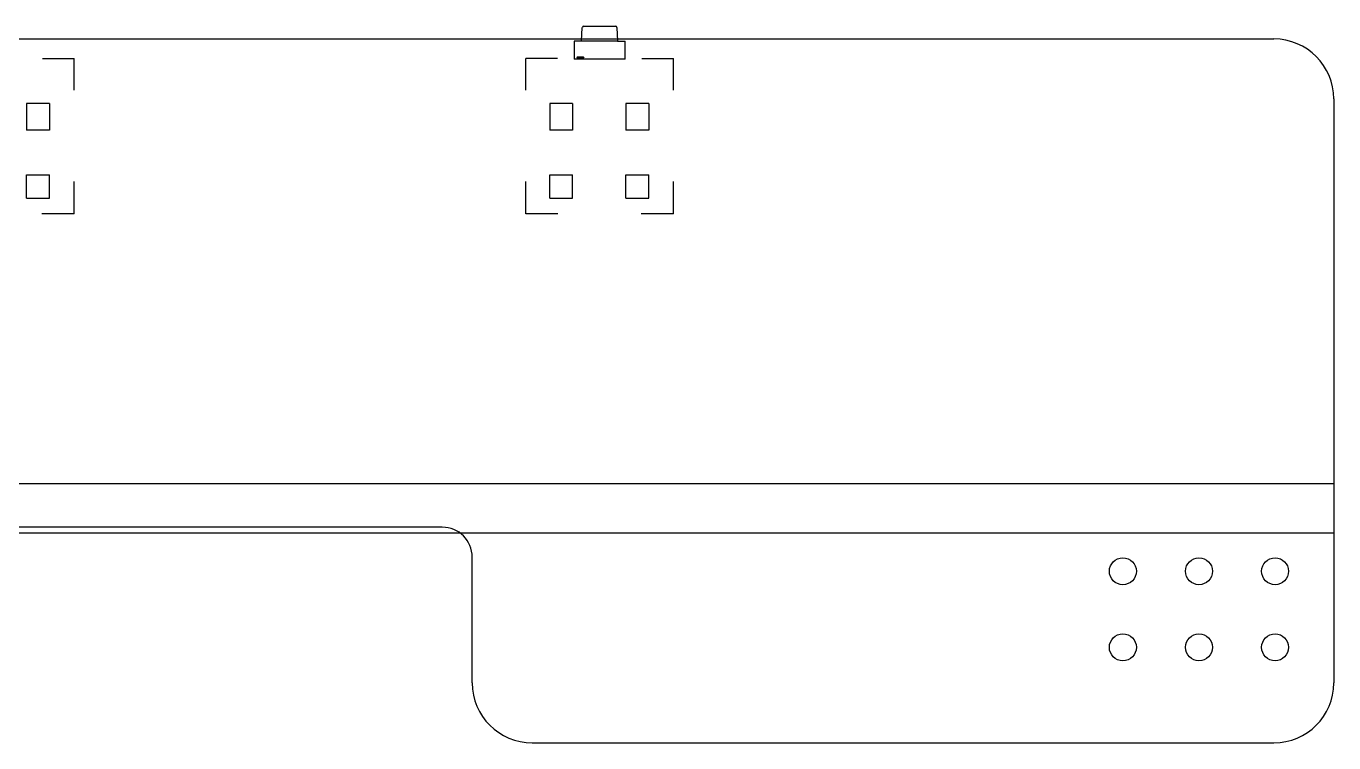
# Model space of a CAD drawing. Header units: millimetres. Extents: x 41 to 130, y 144.6 to 168.5.
# Drawn here: x 86.36 to 129.99, y 144.61 to 168.54 of the extents above; entities that cross this region are included whole.
import ezdxf

# ---------------------------------------------------------------- set-up
doc = ezdxf.new("R2010")
doc.units = ezdxf.units.MM
doc.linetypes.add('SLD-Solid', pattern=[0])

msp = doc.modelspace()

# ---------------------------------------------------------------- linework, layer by layer
at = {"color": 7, "linetype": 'SLD-Solid', "lineweight": 25}
for p, q in [((104.892, 168.041), (104.915, 168.494)), ((104.965, 168.541), (106.019, 168.541)), ((106.069, 168.494), (106.092, 168.041)), ((42.992, 168.112), (127.992, 168.112)), ((86.088, 168.112), (104.895, 168.112)), ((104.892, 168.042), (104.642, 168.042)), ((104.642, 168.041), (104.642, 168.042)), ((104.642, 168.041), (104.642, 168.041)), ((104.642, 168.041), (104.642, 167.441)), ((104.892, 168.041), (104.892, 168.042)), ((106.092, 168.041), (104.892, 168.041)), ((106.092, 168.041), (106.092, 168.042)), ((106.092, 168.042), (106.343, 168.042)), ((106.343, 167.44), (106.343, 168.042)), ((104.642, 167.441), (104.642, 167.441)), ((104.642, 167.441), (104.642, 167.44)), ((104.892, 167.44), (104.642, 167.44)), ((104.737, 167.498), (104.737, 167.49)), ((104.737, 167.49), (104.739, 167.49)), ((104.739, 167.49), (104.739, 167.498)), ((104.747, 167.496), (104.747, 167.49)), ((104.747, 167.49), (104.749, 167.49)), ((104.749, 167.49), (104.749, 167.497)), ((104.757, 167.505), (104.757, 167.502)), ((104.759, 167.505), (104.757, 167.505)), ((104.757, 167.496), (104.757, 167.49)), ((104.757, 167.49), (104.759, 167.49)), ((104.759, 167.49), (104.759, 167.505)), ((104.781, 167.501), (104.783, 167.501)), ((104.783, 167.494), (104.781, 167.493)), ((104.825, 167.505), (104.825, 167.49)), ((104.827, 167.505), (104.825, 167.505)), ((104.825, 167.49), (104.827, 167.49)), ((104.827, 167.502), (104.827, 167.505)), ((104.827, 167.49), (104.827, 167.493)), ((104.85, 167.49), (104.855, 167.49)), ((104.855, 167.51), (104.851, 167.51)), ((104.851, 167.508), (104.854, 167.508)), ((104.854, 167.492), (104.851, 167.492)), ((104.854, 167.502), (104.852, 167.502)), ((104.852, 167.499), (104.854, 167.499)), ((104.854, 167.508), (104.854, 167.502)), ((104.854, 167.499), (104.854, 167.492)), ((104.855, 167.49), (104.855, 167.51)), ((104.878, 167.505), (104.878, 167.49)), ((104.88, 167.505), (104.878, 167.505)), ((104.878, 167.49), (104.88, 167.49)), ((104.88, 167.502), (104.88, 167.505)), ((104.88, 167.49), (104.88, 167.493)), ((104.892, 167.441), (104.892, 167.44)), ((106.092, 167.441), (104.892, 167.441)), ((104.896, 167.51), (104.896, 167.508)), ((104.906, 167.51), (104.896, 167.51)), ((104.896, 167.508), (104.9, 167.508)), ((104.9, 167.508), (104.9, 167.49)), ((104.9, 167.49), (104.902, 167.49)), ((104.902, 167.49), (104.902, 167.508)), ((104.902, 167.508), (104.906, 167.508)), ((104.906, 167.508), (104.906, 167.51)), ((104.906, 167.488), (104.906, 167.487)), ((104.921, 167.488), (104.906, 167.488)), ((104.906, 167.487), (104.921, 167.487)), ((104.921, 167.487), (104.921, 167.488)), ((104.922, 167.511), (104.922, 167.49)), ((104.924, 167.511), (104.922, 167.511)), ((104.922, 167.49), (104.924, 167.49)), ((104.924, 167.502), (104.924, 167.511)), ((104.924, 167.49), (104.924, 167.493)), ((104.941, 167.497), (104.954, 167.497)), ((104.943, 167.495), (104.942, 167.494)), ((104.954, 167.499), (104.943, 167.499)), ((104.958, 167.492), (104.958, 167.49)), ((104.966, 167.492), (104.958, 167.492)), ((104.958, 167.49), (104.967, 167.49)), ((104.966, 167.51), (104.966, 167.492)), ((104.967, 167.51), (104.966, 167.51)), ((104.967, 167.49), (104.967, 167.51)), ((105.582, 167.441), (105.582, 167.441)), ((105.932, 167.441), (105.582, 167.441)), ((105.932, 167.441), (105.582, 167.441)), ((105.932, 167.441), (105.932, 167.441)), ((106.092, 167.441), (106.092, 167.44)), ((106.343, 167.44), (106.092, 167.44)), ((129.992, 166.112), (129.992, 146.612)), ((87.956, 162.279), (87.956, 163.354)), ((103.029, 162.279), (103.029, 163.354)), ((107.956, 162.279), (107.956, 163.354)), ((87.956, 162.279), (86.881, 162.279)), ((104.103, 162.279), (103.029, 162.279)), ((107.956, 162.279), (106.881, 162.279)), ((100.242, 151.812), (70.742, 151.812)), ((101.242, 146.612), (101.242, 150.812)), ((103.242, 144.612), (127.992, 144.612))]:
    msp.add_line(p, q, dxfattribs=at)
for p, q in [((86.897, 167.461), (87.956, 167.461)), ((87.956, 166.402), (87.956, 167.461)), ((104.087, 167.461), (103.029, 167.461)), ((103.029, 166.402), (103.029, 167.461)), ((106.897, 167.461), (107.956, 167.461)), ((107.956, 166.402), (107.956, 167.461))]:
    msp.add_line(p, q)
at = {"color": 2, "linetype": 'SLD-Solid', "lineweight": 25}
for p, q in [((87.131, 165.962), (86.369, 165.962)), ((86.369, 165.962), (86.369, 165.068)), ((87.131, 165.962), (87.131, 165.068)), ((104.591, 165.962), (103.829, 165.962)), ((103.829, 165.962), (103.829, 165.068)), ((104.591, 165.962), (104.591, 165.068)), ((107.131, 165.962), (106.369, 165.962)), ((106.369, 165.962), (106.369, 165.068)), ((107.131, 165.962), (107.131, 165.068)), ((87.131, 165.068), (86.369, 165.068)), ((104.591, 165.068), (103.829, 165.068)), ((107.131, 165.068), (106.369, 165.068)), ((86.369, 163.575), (87.131, 163.575)), ((86.369, 162.799), (86.369, 163.575)), ((87.131, 162.799), (87.131, 163.575)), ((103.829, 163.575), (104.591, 163.575)), ((103.829, 162.799), (103.829, 163.575)), ((104.591, 162.799), (104.591, 163.575)), ((106.369, 163.575), (107.131, 163.575)), ((106.369, 162.799), (106.369, 163.575)), ((107.131, 162.799), (107.131, 163.575)), ((86.369, 162.799), (87.131, 162.799)), ((103.829, 162.799), (104.591, 162.799)), ((106.369, 162.799), (107.131, 162.799))]:
    msp.add_line(p, q, dxfattribs=at)
at = {"color": 1, "linetype": 'SLD-Solid', "lineweight": 25}
for p, q in [((129.992, 153.262), (40.992, 153.262)), ((129.992, 151.612), (40.992, 151.612))]:
    msp.add_line(p, q, dxfattribs=at)
at = {"color": 7, "linetype": 'SLD-Solid', "lineweight": 25}
for centre in [(122.952, 150.342), (125.492, 150.342), (128.032, 150.342), (122.952, 147.802), (125.492, 147.802), (128.032, 147.802)]:
    msp.add_circle(centre, 0.45, dxfattribs=at)
for centre, radius, start, end in [((104.965, 168.491), 0.05, 90, 177.1376), ((106.019, 168.491), 0.05, 2.8624, 90), ((127.992, 166.112), 2, 0, 90), ((100.242, 150.812), 1, 0, 90), ((103.242, 146.612), 2, 180, 270), ((127.992, 146.612), 2, 270, 0)]:
    msp.add_arc(centre, radius, start, end, dxfattribs=at)
for points, knots in [([(104.742, 167.505), (104.742, 167.505), (104.741, 167.505), (104.739, 167.504), (104.737, 167.501), (104.737, 167.499), (104.737, 167.498)], [0, 0, 0, 0, 0.186865, 0.373603, 0.560328, 1, 1, 1, 1]), ([(104.739, 167.498), (104.739, 167.499), (104.739, 167.501), (104.74, 167.502), (104.741, 167.503), (104.742, 167.503), (104.743, 167.503)], [0, 0, 0, 0, 0.499486, 0.624853, 0.750549, 1, 1, 1, 1]), ([(104.748, 167.501), (104.747, 167.502), (104.747, 167.503), (104.745, 167.504), (104.743, 167.505), (104.742, 167.505)], [0, 0, 0, 0, 0.2811678, 0.5618634, 1, 1, 1, 1]), ([(104.743, 167.503), (104.743, 167.503), (104.744, 167.503), (104.745, 167.502), (104.746, 167.502), (104.747, 167.5), (104.747, 167.497), (104.747, 167.496)], [0, 0, 0, 0, 0.125291, 0.25066, 0.376069, 0.501439, 1, 1, 1, 1]), ([(104.752, 167.505), (104.752, 167.505), (104.751, 167.505), (104.749, 167.504), (104.748, 167.502), (104.748, 167.501)], [0, 0, 0, 0, 0.280893, 0.561563, 1, 1, 1, 1]), ([(104.749, 167.497), (104.749, 167.499), (104.749, 167.5), (104.75, 167.502), (104.751, 167.503), (104.752, 167.503), (104.753, 167.503)], [0, 0, 0, 0, 0.500582, 0.62594, 0.751524, 1, 1, 1, 1]), ([(104.755, 167.504), (104.755, 167.504), (104.754, 167.505), (104.753, 167.505), (104.752, 167.505)], [0, 0, 0, 0, 0.559998, 1, 1, 1, 1]), ([(104.753, 167.503), (104.753, 167.503), (104.754, 167.503), (104.756, 167.502), (104.757, 167.5), (104.757, 167.498), (104.757, 167.496)], [0, 0, 0, 0, 0.186669, 0.373363, 0.560147, 1, 1, 1, 1]), ([(104.757, 167.502), (104.757, 167.503), (104.757, 167.503), (104.756, 167.504), (104.755, 167.504)], [0, 0, 0, 0, 0.5601081, 1, 1, 1, 1]), ([(104.765, 167.502), (104.764, 167.502), (104.763, 167.5), (104.763, 167.498), (104.763, 167.497)], [0, 0, 0, 0, 0.559232, 1, 1, 1, 1]), ([(104.763, 167.497), (104.763, 167.496), (104.763, 167.494), (104.765, 167.491), (104.768, 167.49), (104.77, 167.49), (104.77, 167.49)], [0, 0, 0, 0, 0.279537, 0.559449, 0.77952, 1, 1, 1, 1]), ([(104.77, 167.505), (104.769, 167.505), (104.767, 167.505), (104.766, 167.503), (104.765, 167.502)], [0, 0, 0, 0, 0.559244, 1, 1, 1, 1]), ([(104.765, 167.497), (104.765, 167.498), (104.765, 167.5), (104.766, 167.502), (104.768, 167.503), (104.77, 167.503), (104.77, 167.503)], [0, 0, 0, 0, 0.279589, 0.559368, 0.779739, 1, 1, 1, 1]), ([(104.77, 167.492), (104.77, 167.492), (104.768, 167.492), (104.766, 167.493), (104.765, 167.495), (104.765, 167.497), (104.765, 167.497)], [0, 0, 0, 0, 0.279783, 0.559057, 0.779554, 1, 1, 1, 1]), ([(104.776, 167.502), (104.775, 167.503), (104.773, 167.505), (104.771, 167.505), (104.77, 167.505)], [0, 0, 0, 0, 0.558991, 1, 1, 1, 1]), ([(104.77, 167.503), (104.771, 167.503), (104.773, 167.503), (104.775, 167.501), (104.776, 167.499), (104.776, 167.498), (104.776, 167.497)], [0, 0, 0, 0, 0.27944, 0.559298, 0.779586, 1, 1, 1, 1]), ([(104.77, 167.49), (104.772, 167.49), (104.774, 167.49), (104.776, 167.492), (104.778, 167.495), (104.778, 167.496), (104.778, 167.497)], [0, 0, 0, 0, 0.279792, 0.559109, 0.779559, 1, 1, 1, 1]), ([(104.776, 167.497), (104.776, 167.496), (104.776, 167.495), (104.774, 167.493), (104.772, 167.492), (104.771, 167.492), (104.77, 167.492)], [0, 0, 0, 0, 0.279634, 0.559117, 0.779525, 1, 1, 1, 1]), ([(104.778, 167.497), (104.778, 167.498), (104.778, 167.5), (104.776, 167.502), (104.776, 167.502)], [0, 0, 0, 0, 0.55938, 1, 1, 1, 1]), ([(104.788, 167.505), (104.787, 167.505), (104.785, 167.505), (104.783, 167.504), (104.782, 167.503), (104.781, 167.502), (104.781, 167.501)], [0, 0, 0, 0, 0.339748, 0.560048, 0.779896, 1, 1, 1, 1]), ([(104.781, 167.493), (104.782, 167.492), (104.783, 167.491), (104.784, 167.49), (104.786, 167.49), (104.787, 167.49), (104.788, 167.49)], [0, 0, 0, 0, 0.3389, 0.559146, 0.779539, 1, 1, 1, 1]), ([(104.783, 167.501), (104.783, 167.501), (104.785, 167.503), (104.787, 167.503), (104.788, 167.503)], [0, 0, 0, 0, 0.558313, 1, 1, 1, 1]), ([(104.788, 167.492), (104.787, 167.492), (104.785, 167.492), (104.783, 167.493), (104.783, 167.494)], [0, 0, 0, 0, 0.558942, 1, 1, 1, 1]), ([(104.796, 167.497), (104.796, 167.498), (104.795, 167.501), (104.793, 167.503), (104.79, 167.505), (104.789, 167.505), (104.788, 167.505)], [0, 0, 0, 0, 0.279366, 0.558781, 0.779212, 1, 1, 1, 1]), ([(104.788, 167.503), (104.789, 167.503), (104.791, 167.503), (104.793, 167.501), (104.794, 167.499), (104.794, 167.498), (104.794, 167.497)], [0, 0, 0, 0, 0.280182, 0.55972, 0.779967, 1, 1, 1, 1]), ([(104.794, 167.497), (104.794, 167.496), (104.794, 167.495), (104.792, 167.493), (104.79, 167.492), (104.789, 167.492), (104.788, 167.492)], [0, 0, 0, 0, 0.279426, 0.558875, 0.779391, 1, 1, 1, 1]), ([(104.788, 167.49), (104.789, 167.49), (104.791, 167.49), (104.794, 167.492), (104.796, 167.494), (104.796, 167.496), (104.796, 167.497)], [0, 0, 0, 0, 0.280027, 0.55959, 0.779789, 1, 1, 1, 1]), ([(104.801, 167.493), (104.801, 167.493), (104.8, 167.493), (104.8, 167.493), (104.799, 167.492), (104.799, 167.492), (104.799, 167.491)], [0, 0, 0, 0, 0.279625, 0.559559, 0.779406, 1, 1, 1, 1]), ([(104.799, 167.491), (104.799, 167.491), (104.799, 167.491), (104.8, 167.49), (104.8, 167.49), (104.801, 167.49), (104.801, 167.49)], [0, 0, 0, 0, 0.279277, 0.559024, 0.779505, 1, 1, 1, 1]), ([(104.803, 167.491), (104.803, 167.492), (104.802, 167.492), (104.802, 167.493), (104.801, 167.493), (104.801, 167.493), (104.801, 167.493)], [0, 0, 0, 0, 0.279659, 0.559522, 0.779694, 1, 1, 1, 1]), ([(104.801, 167.49), (104.801, 167.49), (104.802, 167.49), (104.802, 167.49), (104.803, 167.491), (104.803, 167.491), (104.803, 167.491)], [0, 0, 0, 0, 0.279464, 0.559032, 0.779555, 1, 1, 1, 1]), ([(104.808, 167.502), (104.808, 167.502), (104.807, 167.5), (104.806, 167.498), (104.806, 167.497)], [0, 0, 0, 0, 0.559232, 1, 1, 1, 1]), ([(104.806, 167.497), (104.807, 167.496), (104.807, 167.494), (104.809, 167.491), (104.811, 167.49), (104.813, 167.49), (104.814, 167.49)], [0, 0, 0, 0, 0.279537, 0.559449, 0.77952, 1, 1, 1, 1]), ([(104.814, 167.505), (104.813, 167.505), (104.811, 167.505), (104.809, 167.503), (104.808, 167.502)], [0, 0, 0, 0, 0.559244, 1, 1, 1, 1]), ([(104.808, 167.497), (104.808, 167.498), (104.809, 167.5), (104.81, 167.502), (104.812, 167.503), (104.813, 167.503), (104.814, 167.503)], [0, 0, 0, 0, 0.279589, 0.559368, 0.779739, 1, 1, 1, 1]), ([(104.814, 167.492), (104.813, 167.492), (104.811, 167.492), (104.81, 167.493), (104.808, 167.495), (104.808, 167.497), (104.808, 167.497)], [0, 0, 0, 0, 0.279783, 0.559057, 0.779554, 1, 1, 1, 1]), ([(104.82, 167.502), (104.819, 167.503), (104.817, 167.505), (104.815, 167.505), (104.814, 167.505)], [0, 0, 0, 0, 0.558991, 1, 1, 1, 1]), ([(104.814, 167.503), (104.815, 167.503), (104.817, 167.503), (104.818, 167.501), (104.82, 167.499), (104.82, 167.498), (104.82, 167.497)], [0, 0, 0, 0, 0.27963, 0.559316, 0.779594, 1, 1, 1, 1]), ([(104.814, 167.49), (104.815, 167.49), (104.817, 167.49), (104.82, 167.492), (104.821, 167.495), (104.821, 167.496), (104.822, 167.497)], [0, 0, 0, 0, 0.279792, 0.559109, 0.779559, 1, 1, 1, 1]), ([(104.82, 167.497), (104.82, 167.496), (104.819, 167.495), (104.818, 167.493), (104.816, 167.492), (104.815, 167.492), (104.814, 167.492)], [0, 0, 0, 0, 0.279634, 0.559117, 0.779525, 1, 1, 1, 1]), ([(104.822, 167.497), (104.821, 167.498), (104.821, 167.5), (104.82, 167.502), (104.82, 167.502)], [0, 0, 0, 0, 0.55938, 1, 1, 1, 1]), ([(104.833, 167.505), (104.832, 167.505), (104.829, 167.504), (104.828, 167.503), (104.827, 167.502)], [0, 0, 0, 0, 0.559031, 1, 1, 1, 1]), ([(104.827, 167.497), (104.827, 167.498), (104.827, 167.5), (104.829, 167.502), (104.831, 167.503), (104.832, 167.503), (104.833, 167.503)], [0, 0, 0, 0, 0.279658, 0.559264, 0.779459, 1, 1, 1, 1]), ([(104.833, 167.492), (104.832, 167.492), (104.83, 167.492), (104.828, 167.493), (104.827, 167.495), (104.827, 167.497), (104.827, 167.497)], [0, 0, 0, 0, 0.279766, 0.559276, 0.779577, 1, 1, 1, 1]), ([(104.827, 167.493), (104.828, 167.492), (104.83, 167.49), (104.832, 167.49), (104.833, 167.49)], [0, 0, 0, 0, 0.558744, 1, 1, 1, 1]), ([(104.841, 167.497), (104.84, 167.498), (104.84, 167.501), (104.838, 167.503), (104.835, 167.505), (104.834, 167.505), (104.833, 167.505)], [0, 0, 0, 0, 0.279385, 0.559245, 0.779557, 1, 1, 1, 1]), ([(104.833, 167.503), (104.834, 167.503), (104.835, 167.503), (104.837, 167.501), (104.839, 167.499), (104.839, 167.498), (104.839, 167.497)], [0, 0, 0, 0, 0.279806, 0.559287, 0.779644, 1, 1, 1, 1]), ([(104.833, 167.49), (104.834, 167.49), (104.836, 167.49), (104.839, 167.492), (104.84, 167.495), (104.84, 167.496), (104.841, 167.497)], [0, 0, 0, 0, 0.279563, 0.559268, 0.779537, 1, 1, 1, 1]), ([(104.839, 167.497), (104.839, 167.496), (104.838, 167.495), (104.837, 167.493), (104.835, 167.492), (104.834, 167.492), (104.833, 167.492)], [0, 0, 0, 0, 0.279328, 0.559094, 0.77954, 1, 1, 1, 1]), ([(104.847, 167.501), (104.847, 167.501), (104.846, 167.5), (104.844, 167.499), (104.844, 167.497), (104.844, 167.496), (104.844, 167.496)], [0, 0, 0, 0, 0.280357, 0.559552, 0.779855, 1, 1, 1, 1]), ([(104.844, 167.496), (104.844, 167.495), (104.844, 167.493), (104.846, 167.491), (104.848, 167.49), (104.849, 167.49), (104.85, 167.49)], [0, 0, 0, 0, 0.279141, 0.558717, 0.779085, 1, 1, 1, 1]), ([(104.851, 167.51), (104.851, 167.51), (104.849, 167.51), (104.847, 167.509), (104.845, 167.507), (104.845, 167.506), (104.845, 167.505)], [0, 0, 0, 0, 0.28132, 0.559998, 0.779967, 1, 1, 1, 1]), ([(104.845, 167.505), (104.845, 167.505), (104.845, 167.504), (104.846, 167.502), (104.847, 167.501), (104.847, 167.501)], [0, 0, 0, 0, 0.2808466, 0.5616467, 1, 1, 1, 1]), ([(104.845, 167.496), (104.845, 167.496), (104.846, 167.497), (104.847, 167.499), (104.848, 167.499), (104.849, 167.499)], [0, 0, 0, 0, 0.279895, 0.560536, 1, 1, 1, 1]), ([(104.851, 167.492), (104.85, 167.492), (104.848, 167.492), (104.846, 167.494), (104.845, 167.495), (104.845, 167.495), (104.845, 167.496)], [0, 0, 0, 0, 0.499224, 0.748654, 0.874385, 1, 1, 1, 1]), ([(104.847, 167.505), (104.847, 167.506), (104.847, 167.506), (104.848, 167.507), (104.849, 167.508), (104.85, 167.508), (104.851, 167.508)], [0, 0, 0, 0, 0.249355, 0.37485, 0.500571, 1, 1, 1, 1]), ([(104.852, 167.502), (104.851, 167.502), (104.85, 167.502), (104.848, 167.503), (104.847, 167.503), (104.847, 167.504), (104.847, 167.505), (104.847, 167.505)], [0, 0, 0, 0, 0.498629, 0.624058, 0.74933, 0.87471, 1, 1, 1, 1]), ([(104.849, 167.499), (104.849, 167.499), (104.851, 167.499), (104.852, 167.499), (104.852, 167.499)], [0, 0, 0, 0, 0.559687, 1, 1, 1, 1]), ([(104.861, 167.502), (104.861, 167.502), (104.86, 167.5), (104.86, 167.498), (104.859, 167.497)], [0, 0, 0, 0, 0.55926, 1, 1, 1, 1]), ([(104.859, 167.497), (104.86, 167.496), (104.86, 167.494), (104.862, 167.491), (104.864, 167.49), (104.866, 167.49), (104.867, 167.49)], [0, 0, 0, 0, 0.279564, 0.559406, 0.779498, 1, 1, 1, 1]), ([(104.867, 167.505), (104.866, 167.505), (104.864, 167.505), (104.862, 167.503), (104.861, 167.502)], [0, 0, 0, 0, 0.559244, 1, 1, 1, 1]), ([(104.861, 167.497), (104.861, 167.498), (104.862, 167.5), (104.863, 167.502), (104.865, 167.503), (104.866, 167.503), (104.867, 167.503)], [0, 0, 0, 0, 0.279546, 0.559409, 0.779569, 1, 1, 1, 1]), ([(104.867, 167.492), (104.866, 167.492), (104.865, 167.492), (104.863, 167.493), (104.861, 167.495), (104.861, 167.497), (104.861, 167.497)], [0, 0, 0, 0, 0.279737, 0.559129, 0.779591, 1, 1, 1, 1]), ([(104.873, 167.502), (104.872, 167.503), (104.87, 167.505), (104.868, 167.505), (104.867, 167.505)], [0, 0, 0, 0, 0.558717, 1, 1, 1, 1]), ([(104.867, 167.503), (104.868, 167.503), (104.87, 167.503), (104.871, 167.501), (104.873, 167.499), (104.873, 167.498), (104.873, 167.497)], [0, 0, 0, 0, 0.279466, 0.559189, 0.779599, 1, 1, 1, 1]), ([(104.867, 167.49), (104.868, 167.49), (104.87, 167.49), (104.873, 167.492), (104.874, 167.495), (104.875, 167.496), (104.875, 167.497)], [0, 0, 0, 0, 0.279757, 0.559164, 0.779587, 1, 1, 1, 1]), ([(104.873, 167.497), (104.873, 167.496), (104.873, 167.495), (104.871, 167.493), (104.869, 167.492), (104.868, 167.492), (104.867, 167.492)], [0, 0, 0, 0, 0.279617, 0.559255, 0.779503, 1, 1, 1, 1]), ([(104.875, 167.497), (104.875, 167.498), (104.874, 167.5), (104.873, 167.502), (104.873, 167.502)], [0, 0, 0, 0, 0.559279, 1, 1, 1, 1]), ([(104.886, 167.505), (104.885, 167.505), (104.882, 167.504), (104.881, 167.503), (104.88, 167.502)], [0, 0, 0, 0, 0.559031, 1, 1, 1, 1]), ([(104.88, 167.497), (104.88, 167.498), (104.88, 167.5), (104.882, 167.502), (104.884, 167.503), (104.885, 167.503), (104.886, 167.503)], [0, 0, 0, 0, 0.27973, 0.55924, 0.779636, 1, 1, 1, 1]), ([(104.886, 167.492), (104.885, 167.492), (104.883, 167.492), (104.881, 167.493), (104.88, 167.495), (104.88, 167.497), (104.88, 167.497)], [0, 0, 0, 0, 0.279739, 0.559388, 0.779565, 1, 1, 1, 1]), ([(104.88, 167.493), (104.881, 167.492), (104.883, 167.49), (104.885, 167.49), (104.886, 167.49)], [0, 0, 0, 0, 0.558993, 1, 1, 1, 1]), ([(104.894, 167.497), (104.893, 167.498), (104.893, 167.501), (104.891, 167.503), (104.889, 167.505), (104.887, 167.505), (104.886, 167.505)], [0, 0, 0, 0, 0.279374, 0.559125, 0.779565, 1, 1, 1, 1]), ([(104.886, 167.503), (104.887, 167.503), (104.888, 167.503), (104.89, 167.501), (104.892, 167.499), (104.892, 167.498), (104.892, 167.497)], [0, 0, 0, 0, 0.279777, 0.559229, 0.779667, 1, 1, 1, 1]), ([(104.886, 167.49), (104.887, 167.49), (104.889, 167.49), (104.892, 167.492), (104.893, 167.495), (104.894, 167.496), (104.894, 167.497)], [0, 0, 0, 0, 0.27955, 0.559366, 0.779546, 1, 1, 1, 1]), ([(104.892, 167.497), (104.892, 167.496), (104.891, 167.495), (104.89, 167.493), (104.888, 167.492), (104.887, 167.492), (104.886, 167.492)], [0, 0, 0, 0, 0.279397, 0.559059, 0.779522, 1, 1, 1, 1]), ([(104.93, 167.505), (104.929, 167.505), (104.926, 167.504), (104.925, 167.503), (104.924, 167.502)], [0, 0, 0, 0, 0.558537, 1, 1, 1, 1]), ([(104.924, 167.497), (104.924, 167.498), (104.924, 167.5), (104.926, 167.502), (104.928, 167.503), (104.929, 167.503), (104.93, 167.503)], [0, 0, 0, 0, 0.279643, 0.559109, 0.77947, 1, 1, 1, 1]), ([(104.93, 167.492), (104.929, 167.492), (104.927, 167.492), (104.925, 167.493), (104.924, 167.495), (104.924, 167.497), (104.924, 167.497)], [0, 0, 0, 0, 0.279749, 0.559407, 0.779591, 1, 1, 1, 1]), ([(104.924, 167.493), (104.925, 167.492), (104.927, 167.49), (104.929, 167.49), (104.93, 167.49)], [0, 0, 0, 0, 0.558744, 1, 1, 1, 1]), ([(104.938, 167.497), (104.938, 167.498), (104.937, 167.501), (104.935, 167.503), (104.933, 167.505), (104.931, 167.505), (104.93, 167.505)], [0, 0, 0, 0, 0.279385, 0.559245, 0.779557, 1, 1, 1, 1]), ([(104.93, 167.503), (104.931, 167.503), (104.933, 167.503), (104.935, 167.501), (104.936, 167.499), (104.936, 167.498), (104.936, 167.497)], [0, 0, 0, 0, 0.279806, 0.559287, 0.779644, 1, 1, 1, 1]), ([(104.93, 167.49), (104.931, 167.49), (104.933, 167.49), (104.936, 167.492), (104.937, 167.495), (104.938, 167.496), (104.938, 167.497)], [0, 0, 0, 0, 0.279563, 0.559268, 0.779537, 1, 1, 1, 1]), ([(104.936, 167.497), (104.936, 167.496), (104.936, 167.495), (104.934, 167.493), (104.932, 167.492), (104.931, 167.492), (104.93, 167.492)], [0, 0, 0, 0, 0.279397, 0.559059, 0.779522, 1, 1, 1, 1]), ([(104.942, 167.502), (104.942, 167.501), (104.941, 167.5), (104.941, 167.498), (104.941, 167.497)], [0, 0, 0, 0, 0.559053, 1, 1, 1, 1]), ([(104.948, 167.505), (104.947, 167.505), (104.945, 167.504), (104.943, 167.503), (104.942, 167.502)], [0, 0, 0, 0, 0.5588683, 1, 1, 1, 1]), ([(104.942, 167.494), (104.942, 167.493), (104.943, 167.492), (104.945, 167.49), (104.947, 167.49), (104.948, 167.49)], [0, 0, 0, 0, 0.280978, 0.561358, 1, 1, 1, 1]), ([(104.943, 167.499), (104.943, 167.499), (104.943, 167.501), (104.945, 167.502), (104.946, 167.503), (104.948, 167.503), (104.948, 167.503)], [0, 0, 0, 0, 0.280119, 0.559259, 0.779564, 1, 1, 1, 1]), ([(104.949, 167.492), (104.948, 167.492), (104.947, 167.492), (104.945, 167.492), (104.944, 167.493), (104.943, 167.494), (104.943, 167.495)], [0, 0, 0, 0, 0.33936, 0.559563, 0.7794, 1, 1, 1, 1]), ([(104.954, 167.502), (104.953, 167.503), (104.951, 167.505), (104.949, 167.505), (104.948, 167.505)], [0, 0, 0, 0, 0.5586733, 1, 1, 1, 1]), ([(104.948, 167.503), (104.949, 167.503), (104.95, 167.503), (104.951, 167.502), (104.952, 167.502)], [0, 0, 0, 0, 0.559284, 1, 1, 1, 1]), ([(104.948, 167.49), (104.949, 167.49), (104.952, 167.49), (104.954, 167.492), (104.955, 167.495), (104.956, 167.496), (104.956, 167.497)], [0, 0, 0, 0, 0.279928, 0.558808, 0.77944, 1, 1, 1, 1]), ([(104.954, 167.497), (104.954, 167.496), (104.954, 167.495), (104.952, 167.493), (104.95, 167.492), (104.949, 167.492), (104.949, 167.492)], [0, 0, 0, 0, 0.279935, 0.559258, 0.779541, 1, 1, 1, 1]), ([(104.952, 167.502), (104.952, 167.501), (104.953, 167.5), (104.954, 167.499), (104.954, 167.499)], [0, 0, 0, 0, 0.558731, 1, 1, 1, 1]), ([(104.956, 167.497), (104.956, 167.498), (104.955, 167.5), (104.954, 167.502), (104.954, 167.502)], [0, 0, 0, 0, 0.5595021, 1, 1, 1, 1])]:
    msp.add_open_spline(points, degree=3, knots=knots, dxfattribs=at)

doc.saveas('drawing.dxf')
